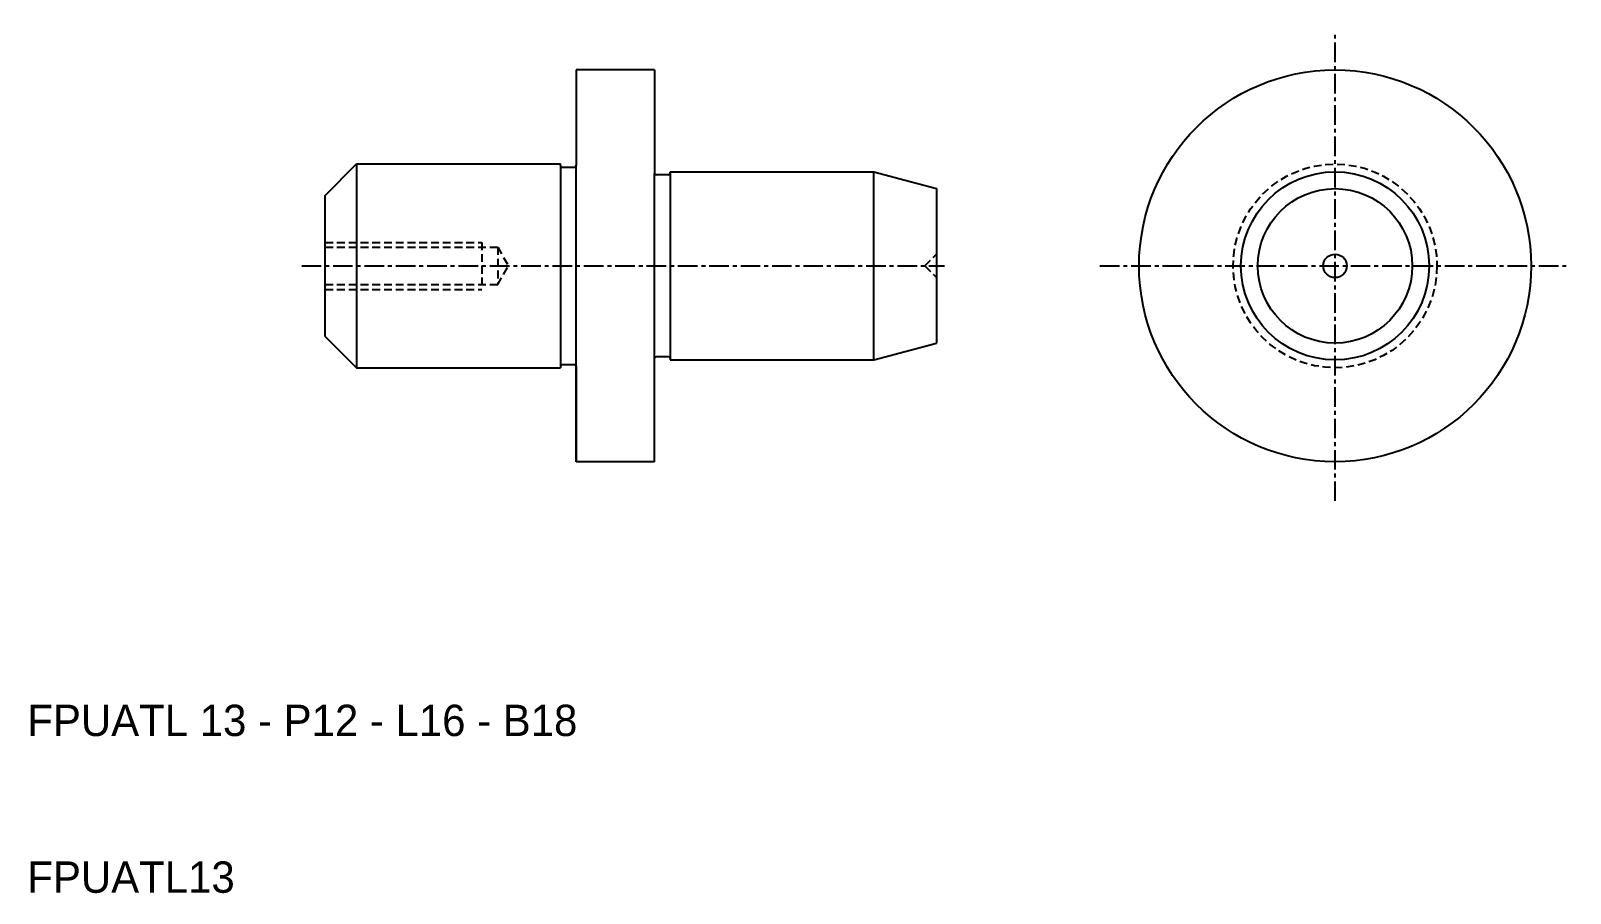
# Model space of a CAD drawing. Extents: x 10.2 to 108.4, y 10 to 65.
import ezdxf

# ---------------------------------------------------------------- set-up
doc = ezdxf.new("R2010")
doc.units = 0
doc.linetypes.add('CENTER', pattern=[2, 1.25, -0.25, 0.25, -0.25])
doc.linetypes.add('DASHED', pattern=[0.75, 0.5, -0.25])
doc.layers.get('0').update_dxf_attribs({"linetype": 'CONTINUOUS'})
doc.layers.add('CENTER', color=1, linetype='CENTER')

msp = doc.modelspace()

# ---------------------------------------------------------------- linework, layer by layer
at = {"color": 7, "linetype": 'CONTINUOUS'}
for p, q in [((45, 62.5), (45, 56.4)), ((50, 62.5), (45, 62.5)), ((50, 62.5), (50, 55.9)), ((29, 54.5), (31, 56.5)), ((31, 56.5), (44, 56.5)), ((31, 56.5), (31, 43.5)), ((44, 56.4), (44, 56.5)), ((44, 56.4), (44, 43.6)), ((44.1, 56.3), (44.9, 56.3)), ((45, 43.6), (45, 56.4)), ((51, 56), (64, 56)), ((51, 55.9), (51, 56)), ((51, 55.9), (51, 56)), ((64, 56), (68, 54.928)), ((64, 44), (64, 56)), ((50, 44.1), (50, 55.9)), ((50.9, 55.8), (50.1, 55.8)), ((51, 55.9), (51, 44.1)), ((29, 45.5), (29, 54.5)), ((68, 54.928), (68, 45.072)), ((29, 45.5), (31, 43.5)), ((50.9, 44.2), (50.1, 44.2)), ((64, 44), (68, 45.072)), ((31, 43.5), (44, 43.5)), ((44, 43.6), (44, 43.5)), ((44.1, 43.7), (44.9, 43.7)), ((45, 43.6), (45, 37.5)), ((45, 37.5), (45, 43.6)), ((50, 37.5), (50, 44.1)), ((51, 44.1), (51, 44)), ((51, 44), (64, 44)), ((50, 37.5), (45, 37.5))]:
    msp.add_line(p, q, dxfattribs=at)
at = {"color": 3, "linetype": 'DASHED'}
for p, q in [((29, 51.5), (39, 51.5)), ((29, 51.194), (40, 51.194)), ((39, 51.5), (39, 48.5)), ((40, 51.194), (40.689, 50)), ((40, 51.194), (40, 48.807)), ((67.25, 50), (68, 50.75)), ((40, 48.807), (40.689, 50)), ((67.25, 50), (68, 49.25)), ((29, 48.807), (40, 48.807)), ((29, 48.5), (39, 48.5))]:
    msp.add_line(p, q, dxfattribs=at)
at = {"color": 7, "linetype": 'CONTINUOUS'}
for radius in [12.5, 6, 4.928, 0.75]:
    msp.add_circle((93.412, 50), radius, dxfattribs=at)
at = {"color": 3, "linetype": 'DASHED'}
msp.add_circle((93.412, 50), 6.5, dxfattribs=at)
at = {"color": 7, "linetype": 'CONTINUOUS'}
for centre, start, end in [((44.1, 56.4), 180, 270), ((44.9, 56.4), 270, 0), ((50.1, 55.9), 180, 270), ((50.9, 55.9), 270, 0), ((50.1, 44.1), 90, 180), ((50.9, 44.1), 0, 90), ((44.1, 43.6), 90, 180), ((44.9, 43.6), 0, 90)]:
    msp.add_arc(centre, 0.1, start, end, dxfattribs=at)
at = {"layer": 'CENTER', "color": 1, "linetype": 'CENTER'}
for p, q in [((93.412, 35), (93.412, 65)), ((27.5, 50), (68.5, 50)), ((78.412, 50), (108.412, 50))]:
    msp.add_line(p, q, dxfattribs=at)

# ---------------------------------------------------------------- texts
for s, p in [('FPUATL 13 - P12 - L16 - B18', (10, 20)), ('FPUATL13', (10, 10))]:
    msp.add_text(s, height=2).set_placement(p)

doc.saveas('drawing.dxf')
